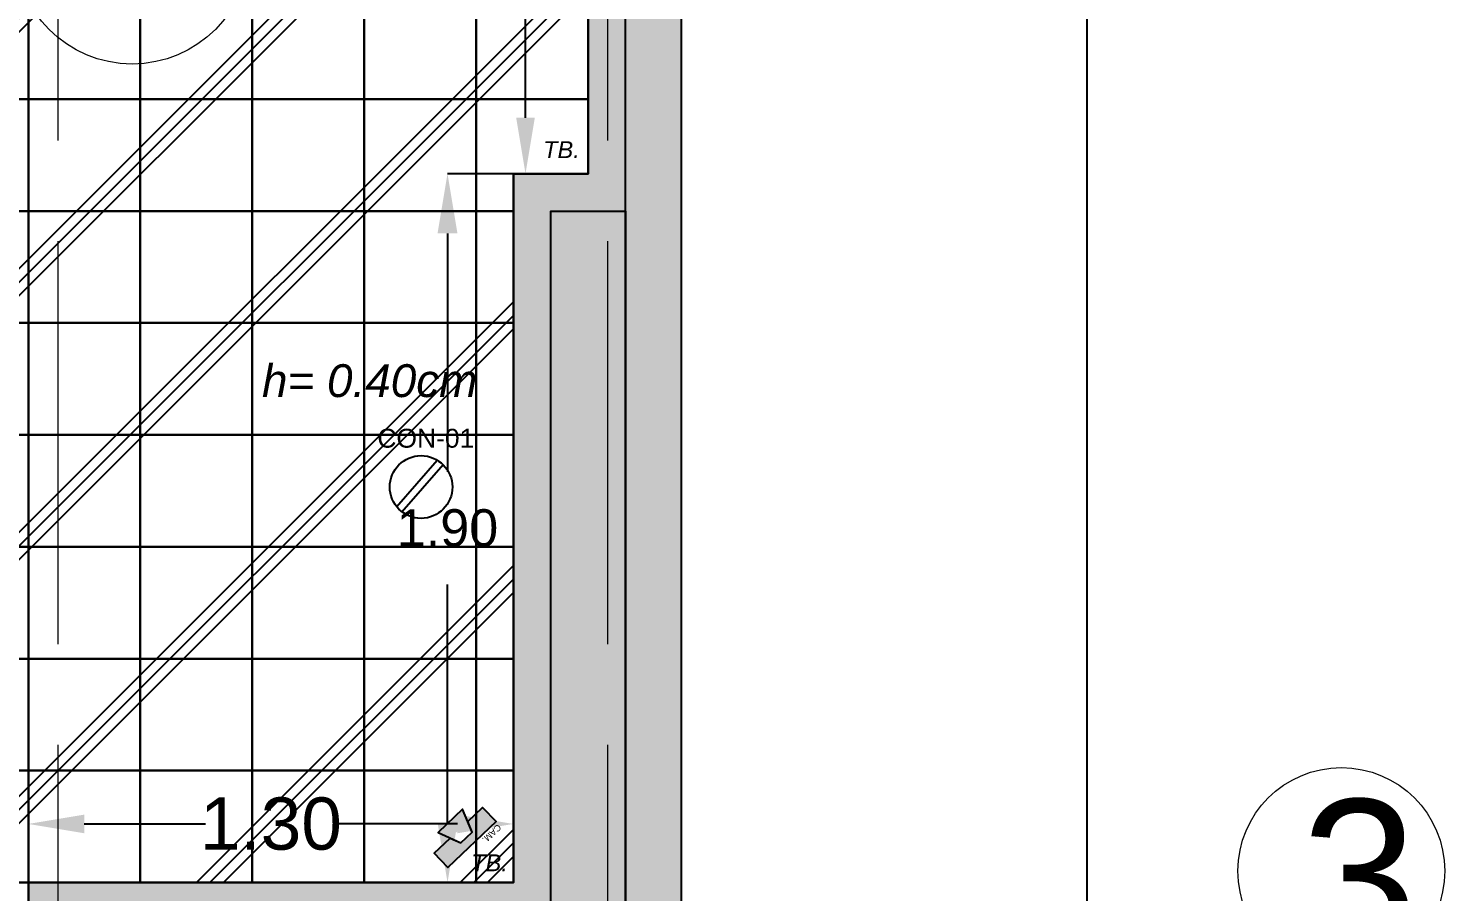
# Model space of a CAD drawing. Header units: millimetres. Extents: x 10930 to 21977, y 3767 to 7635.
# Drawn here: x 10978.032 to 10981.828, y 3816.173 to 3818.488 of the extents above; entities that cross this region are included whole.
import ezdxf

# ---------------------------------------------------------------- set-up
doc = ezdxf.new("R2010")
doc.units = ezdxf.units.MM
doc.linetypes.add('ACAD_ISO02W100', pattern=[15, 12, -3])
for name, color, linetype, lineweight in [('CONTACTOS', 40, 'Continuous', 18), ('COTAS', 161, 'ACAD_ISO02W100', 20), ('LAM-Imagenes EXT', 251, 'Continuous', 18), ('MURO TABLAROKA', 253, 'Continuous', 25), ('PLAFON', 151, 'Continuous', 25)]:
    doc.layers.add(name, color=color, linetype=linetype, lineweight=lineweight)
for name, color, linetype in [('IMAGENES', 191, 'Continuous'), ('LOCALES COLINDANTES', 50, 'Continuous'), ('MEDIDAS.', 75, 'Continuous'), ('MUROS - ARQ.', 251, 'Continuous'), ('MUROS ACABADO.', 201, 'Continuous'), ('PISO PATIO DE SERVICIO', 132, 'Continuous'), ('PISO PATIO PUBLICO', 142, 'Continuous'), ('SEGURIDAD', 190, 'Continuous')]:
    doc.layers.add(name, color=color, linetype=linetype)
doc.styles.get("Standard").update_dxf_attribs({"font": 'arial.ttf'})
doc.dimstyles.get("Standard").update_dxf_attribs({"dimtxt": 0.15, "dimasz": 0.18, "dimexe": 0.18, "dimexo": 0.0625, "dimgap": 0.09, "dimtad": 0, "dimtih": 1, "dimtoh": 1, "dimzin": 0, "dimdsep": 46, "dimtxsty": 'Standard', "dimblk2": 'ARCHTICK', "dimcen": 0.09, "dimadec": 0, "dimazin": 0, "dimtfac": 1, "dimtofl": 0, "dimtmove": 0, "dimatfit": 3, "dimfxl": 1, "dimtolj": 1, "dimtzin": 0, "dimarcsym": 0})

# ---------------------------------------------------------------- blocks, each defined once
blk = doc.blocks.new('*D51')
at = {"layer": 'Defpoints', "color": 0, "transparency": 16777216}
for p in [(10978.03208906839, 3816.355000869027), (10978.03208906839, 3816.198022545259), (10979.33208906838, 3816.198022545259)]:
    blk.add_point(p, dxfattribs=at)
at = {"layer": 'MEDIDAS.', "color": 0, "lineweight": -2, "transparency": 16777216}
for p, q in [((10978.03208906839, 3816.198022545259), (10978.03208906839, 3816.355000869027)), ((10978.18208906838, 3816.355000869027), (10978.50708906839, 3816.355000869027)), ((10979.18208906838, 3816.355000869027), (10978.85708906838, 3816.355000869027)), ((10979.33208906838, 3816.198022545259), (10979.33208906838, 3816.355000869027))]:
    blk.add_line(p, q, dxfattribs=at)
at = {"layer": 'MEDIDAS.', "color": 0, "transparency": 16777216}
for points in [[(10978.18208906838, 3816.380000869027), (10978.18208906838, 3816.330000869027), (10978.03208906839, 3816.355000869027)], [(10979.18208906838, 3816.380000869027), (10979.18208906838, 3816.330000869027), (10979.33208906838, 3816.355000869027)]]:
    blk.add_solid(points, dxfattribs=at)
at = {"layer": 'MEDIDAS.', "color": 0, "transparency": 16777216, "insert": (10978.68208906838, 3816.355000869027), "char_height": 0.14, "attachment_point": 5}
blk.add_mtext('\\A1;1.30', dxfattribs=at)
blk = doc.blocks.new('_ArchTick')
at = {"color": 0, "linetype": 'ByBlock', "const_width": 0.15}
blk.add_lwpolyline([(-0.5, -0.5), (0.5, 0.5)], dxfattribs=at)
blk = doc.blocks.new('*D52')
at = {"layer": 'Defpoints', "color": 0, "transparency": 16777216}
for p in [(10979.15547168756, 3818.098022545259), (10979.33208906838, 3818.098022545259), (10979.33208906838, 3816.198022545259)]:
    blk.add_point(p, dxfattribs=at)
at = {"layer": 'MEDIDAS.', "color": 0, "lineweight": -2, "transparency": 16777216}
for p, q in [((10979.33208906838, 3818.098022545259), (10979.15547168756, 3818.098022545259)), ((10979.15547168756, 3817.93802254526), (10979.15547168756, 3817.299079844031)), ((10979.15547168756, 3816.358022545259), (10979.15547168756, 3816.996965246487)), ((10979.33208906838, 3816.198022545259), (10979.15547168756, 3816.198022545259))]:
    blk.add_line(p, q, dxfattribs=at)
at = {"layer": 'MEDIDAS.', "color": 0, "transparency": 16777216}
for points in [[(10979.12880502089, 3817.93802254526), (10979.18213835423, 3817.93802254526), (10979.15547168756, 3818.098022545259)], [(10979.12880502089, 3816.358022545259), (10979.18213835423, 3816.358022545259), (10979.15547168756, 3816.198022545259)]]:
    blk.add_solid(points, dxfattribs=at)
at = {"layer": 'MEDIDAS.', "color": 0, "transparency": 16777216, "insert": (10979.15547168756, 3817.148022545261), "char_height": 0.1, "attachment_point": 5}
blk.add_mtext('\\A1;1.90', dxfattribs=at)
blk = doc.blocks.new('*D53')
at = {"layer": 'Defpoints', "color": 0, "transparency": 16777216}
for p in [(10979.53208906839, 3819.99802254526), (10979.36447630925, 3818.098022545259), (10979.53208906839, 3818.098022545259)]:
    blk.add_point(p, dxfattribs=at)
at = {"layer": 'MEDIDAS.', "color": 0, "lineweight": -2, "transparency": 16777216}
for p, q in [((10979.53208906839, 3819.99802254526), (10979.36447630925, 3819.99802254526)), ((10979.36447630925, 3819.848022545259), (10979.36447630925, 3819.189079844032)), ((10979.36447630925, 3818.24802254526), (10979.36447630925, 3818.906965246488)), ((10979.53208906839, 3818.098022545259), (10979.36447630925, 3818.098022545259))]:
    blk.add_line(p, q, dxfattribs=at)
at = {"layer": 'MEDIDAS.', "color": 0, "transparency": 16777216}
for points in [[(10979.33947630925, 3819.848022545259), (10979.38947630925, 3819.848022545259), (10979.36447630925, 3819.99802254526)], [(10979.33947630925, 3818.24802254526), (10979.38947630925, 3818.24802254526), (10979.36447630925, 3818.098022545259)]]:
    blk.add_solid(points, dxfattribs=at)
at = {"layer": 'MEDIDAS.', "color": 0, "transparency": 16777216, "insert": (10979.36447630925, 3819.048022545262), "char_height": 0.1, "attachment_point": 5}
blk.add_mtext('\\A1;1.90', dxfattribs=at)
blk = doc.blocks.new('*D69')
at = {"layer": 'Defpoints', "color": 0, "transparency": 16777216}
for p in [(10979.63208906838, 3821.568022545259), (10979.63208906838, 3796.039019220638), (10980.86860940793, 3796.039019220638)]:
    blk.add_point(p, dxfattribs=at)
at = {"layer": 'MEDIDAS.', "color": 0, "lineweight": -2, "transparency": 16777216}
for p, q in [((10979.63208906838, 3821.568022545259), (10980.86860940793, 3821.568022545259)), ((10980.86860940793, 3821.388022545259), (10980.86860940793, 3809.14897790887)), ((10980.86860940793, 3796.219019220638), (10980.86860940793, 3808.458063857028)), ((10979.63208906838, 3796.039019220638), (10980.86860940793, 3796.039019220638))]:
    blk.add_line(p, q, dxfattribs=at)
at = {"layer": 'MEDIDAS.', "color": 0, "transparency": 16777216}
for points in [[(10980.83860940793, 3821.388022545259), (10980.89860940793, 3821.388022545259), (10980.86860940793, 3821.568022545259)], [(10980.83860940793, 3796.219019220638), (10980.89860940793, 3796.219019220638), (10980.86860940793, 3796.039019220638)]]:
    blk.add_solid(points, dxfattribs=at)
at = {"layer": 'MEDIDAS.', "color": 0, "transparency": 16777216, "insert": (10980.86860940793, 3808.803520882951), "char_height": 0.5, "attachment_point": 5}
blk.add_mtext('\\A1;25.53', dxfattribs=at)
blk = doc.blocks.new('CONTACTO')
at = {"layer": 'CONTACTOS', "lineweight": -3}
for p, q in [((10969.12886121421, 3793.790591465705), (10969.23773872385, 3793.916297226749)), ((10969.14297541081, 3793.777847806292), (10969.25349990947, 3793.90451357441))]:
    blk.add_line(p, q, dxfattribs=at)
blk.add_circle((10969.1947033449, 3793.844097656386), 0.08405249432331706, dxfattribs=at)
at = {"layer": 'CONTACTOS', "color": 7}
blk.add_text('CON-01', height=0.05069495863470844, dxfattribs=at).set_placement((10969.07758017385, 3793.949493843344))
blk = doc.blocks.new('piso de patio de servicio')
at = {"layer": 'PISO PATIO DE SERVICIO', "color": 254}
for points in [[(10977.73208906839, 3818.298022545261), (10978.03208906839, 3818.298022545261), (10978.03208906839, 3818.598022545261), (10977.73208906839, 3818.598022545261)], [(10978.03208906839, 3818.298022545261), (10978.33208906838, 3818.298022545261), (10978.33208906838, 3818.598022545261), (10978.03208906839, 3818.598022545261)], [(10978.33208906838, 3818.298022545261), (10978.63208906838, 3818.298022545261), (10978.63208906838, 3818.598022545261), (10978.33208906838, 3818.598022545261)], [(10978.63208906838, 3818.298022545261), (10978.93208906838, 3818.298022545261), (10978.93208906838, 3818.598022545261), (10978.63208906838, 3818.598022545261)], [(10978.93208906838, 3818.298022545261), (10979.23208906838, 3818.298022545261), (10979.23208906838, 3818.598022545261), (10978.93208906838, 3818.598022545261)], [(10979.23208906838, 3818.298022545261), (10979.53208906838, 3818.298022545261), (10979.53208906838, 3818.598022545261), (10979.23208906838, 3818.598022545261)], [(10977.73208906839, 3817.99802254526), (10978.03208906839, 3817.99802254526), (10978.03208906839, 3818.298022545261), (10977.73208906839, 3818.298022545261)], [(10978.03208906839, 3817.99802254526), (10978.33208906838, 3817.99802254526), (10978.33208906838, 3818.298022545261), (10978.03208906839, 3818.298022545261)], [(10978.33208906838, 3817.99802254526), (10978.63208906838, 3817.99802254526), (10978.63208906838, 3818.298022545261), (10978.33208906838, 3818.298022545261)], [(10978.63208906838, 3817.99802254526), (10978.93208906838, 3817.99802254526), (10978.93208906838, 3818.298022545261), (10978.63208906838, 3818.298022545261)], [(10978.93208906838, 3817.99802254526), (10979.23208906838, 3817.99802254526), (10979.23208906838, 3818.298022545261), (10978.93208906838, 3818.298022545261)], [(10977.73208906839, 3817.69802254526), (10978.03208906839, 3817.69802254526), (10978.03208906839, 3817.99802254526), (10977.73208906839, 3817.99802254526)], [(10978.03208906839, 3817.69802254526), (10978.33208906838, 3817.69802254526), (10978.33208906838, 3817.99802254526), (10978.03208906839, 3817.99802254526)], [(10978.33208906838, 3817.69802254526), (10978.63208906838, 3817.69802254526), (10978.63208906838, 3817.99802254526), (10978.33208906838, 3817.99802254526)], [(10978.63208906838, 3817.69802254526), (10978.93208906838, 3817.69802254526), (10978.93208906838, 3817.99802254526), (10978.63208906838, 3817.99802254526)], [(10978.93208906838, 3817.69802254526), (10979.23208906838, 3817.69802254526), (10979.23208906838, 3817.99802254526), (10978.93208906838, 3817.99802254526)], [(10979.23208906838, 3817.69802254526), (10979.33208906838, 3817.69802254526), (10979.33208906838, 3817.99802254526), (10979.23208906838, 3817.99802254526)], [(10977.73208906839, 3817.39802254526), (10978.03208906839, 3817.39802254526), (10978.03208906839, 3817.69802254526), (10977.73208906839, 3817.69802254526)], [(10978.03208906839, 3817.39802254526), (10978.33208906838, 3817.39802254526), (10978.33208906838, 3817.69802254526), (10978.03208906839, 3817.69802254526)], [(10978.33208906838, 3817.39802254526), (10978.63208906838, 3817.39802254526), (10978.63208906838, 3817.69802254526), (10978.33208906838, 3817.69802254526)], [(10978.63208906838, 3817.39802254526), (10978.93208906838, 3817.39802254526), (10978.93208906838, 3817.69802254526), (10978.63208906838, 3817.69802254526)], [(10978.93208906838, 3817.39802254526), (10979.23208906838, 3817.39802254526), (10979.23208906838, 3817.69802254526), (10978.93208906838, 3817.69802254526)], [(10979.23208906838, 3817.39802254526), (10979.33208906838, 3817.39802254526), (10979.33208906838, 3817.69802254526), (10979.23208906838, 3817.69802254526)], [(10977.73208906839, 3817.09802254526), (10978.03208906839, 3817.09802254526), (10978.03208906839, 3817.39802254526), (10977.73208906839, 3817.39802254526)], [(10978.03208906839, 3817.09802254526), (10978.33208906838, 3817.09802254526), (10978.33208906838, 3817.39802254526), (10978.03208906839, 3817.39802254526)], [(10978.33208906838, 3817.09802254526), (10978.63208906838, 3817.09802254526), (10978.63208906838, 3817.39802254526), (10978.33208906838, 3817.39802254526)], [(10978.63208906838, 3817.09802254526), (10978.93208906838, 3817.09802254526), (10978.93208906838, 3817.39802254526), (10978.63208906838, 3817.39802254526)], [(10978.93208906838, 3817.09802254526), (10979.23208906838, 3817.09802254526), (10979.23208906838, 3817.39802254526), (10978.93208906838, 3817.39802254526)], [(10979.23208906838, 3817.09802254526), (10979.33208906838, 3817.09802254526), (10979.33208906838, 3817.39802254526), (10979.23208906838, 3817.39802254526)], [(10977.73208906839, 3816.79802254526), (10978.03208906839, 3816.79802254526), (10978.03208906839, 3817.09802254526), (10977.73208906839, 3817.09802254526)], [(10978.03208906839, 3816.79802254526), (10978.33208906838, 3816.79802254526), (10978.33208906838, 3817.09802254526), (10978.03208906839, 3817.09802254526)], [(10978.33208906838, 3816.79802254526), (10978.63208906838, 3816.79802254526), (10978.63208906838, 3817.09802254526), (10978.33208906838, 3817.09802254526)], [(10978.63208906838, 3816.79802254526), (10978.93208906838, 3816.79802254526), (10978.93208906838, 3817.09802254526), (10978.63208906838, 3817.09802254526)], [(10978.93208906838, 3816.79802254526), (10979.23208906838, 3816.79802254526), (10979.23208906838, 3817.09802254526), (10978.93208906838, 3817.09802254526)], [(10979.23208906838, 3816.79802254526), (10979.33208906838, 3816.79802254526), (10979.33208906838, 3817.09802254526), (10979.23208906838, 3817.09802254526)], [(10977.73208906839, 3816.49802254526), (10978.03208906839, 3816.49802254526), (10978.03208906839, 3816.79802254526), (10977.73208906839, 3816.79802254526)], [(10978.03208906839, 3816.49802254526), (10978.33208906838, 3816.49802254526), (10978.33208906838, 3816.79802254526), (10978.03208906839, 3816.79802254526)], [(10978.33208906838, 3816.49802254526), (10978.63208906838, 3816.49802254526), (10978.63208906838, 3816.79802254526), (10978.33208906838, 3816.79802254526)], [(10978.63208906838, 3816.49802254526), (10978.93208906838, 3816.49802254526), (10978.93208906838, 3816.79802254526), (10978.63208906838, 3816.79802254526)], [(10978.93208906838, 3816.49802254526), (10979.23208906838, 3816.49802254526), (10979.23208906838, 3816.79802254526), (10978.93208906838, 3816.79802254526)], [(10979.23208906838, 3816.49802254526), (10979.33208906838, 3816.49802254526), (10979.33208906838, 3816.79802254526), (10979.23208906838, 3816.79802254526)], [(10977.73208906839, 3816.198022545259), (10978.03208906839, 3816.198022545259), (10978.03208906839, 3816.49802254526), (10977.73208906839, 3816.49802254526)], [(10978.03208906839, 3816.198022545259), (10978.33208906838, 3816.198022545259), (10978.33208906838, 3816.49802254526), (10978.03208906839, 3816.49802254526)], [(10978.33208906838, 3816.198022545259), (10978.63208906838, 3816.198022545259), (10978.63208906838, 3816.49802254526), (10978.33208906838, 3816.49802254526)], [(10978.63208906838, 3816.198022545259), (10978.93208906838, 3816.198022545259), (10978.93208906838, 3816.49802254526), (10978.63208906838, 3816.49802254526)], [(10978.93208906838, 3816.198022545259), (10979.23208906838, 3816.198022545259), (10979.23208906838, 3816.49802254526), (10978.93208906838, 3816.49802254526)], [(10979.23208906838, 3816.198022545259), (10979.33208906838, 3816.198022545259), (10979.33208906838, 3816.49802254526), (10979.23208906838, 3816.49802254526)], [(10977.73208906839, 3815.898022545259), (10978.03208906839, 3815.898022545259), (10978.03208906839, 3816.198022545259), (10977.73208906839, 3816.198022545259)]]:
    blk.add_lwpolyline(points, close=True, dxfattribs=at)
blk.add_lwpolyline([(10979.53208906838, 3818.098022545259), (10979.53208906838, 3818.298022545261), (10979.23208906838, 3818.298022545261), (10979.23208906838, 3817.99802254526), (10979.33208906838, 3817.99802254526)], dxfattribs=at)
at = {"layer": 'PISO PATIO PUBLICO', "color": 254}
blk.add_lwpolyline([(10979.33208906838, 3817.99802254526), (10979.33208906838, 3818.098022545259), (10979.53208906839, 3818.098022545259), (10979.53208906838, 3818.298022545261)], dxfattribs=at)
blk = doc.blocks.new('imagen when')
at = {"layer": 'LAM-Imagenes EXT'}
h = blk.add_hatch(color=151, dxfattribs=at)
h.dxf.hatch_style = 1
edge = h.paths.add_edge_path()
edge.add_line((10952.15346621833, 3801.671163682584), (10951.85695820798, 3801.690078690679))
edge.add_line((10951.85695820798, 3801.690078690679), (10951.82679211635, 3801.39450334555))
edge.add_arc((10952.13939332548, 3801.356585862014), 0.3148924443483298, 87.43853486839163, 173.0839991758962, ccw=False)
at = {"layer": 'LAM-Imagenes EXT', "color": 151}
blk.add_lwpolyline([(10952.15346621833, 3801.671163682584), (10951.85695820798, 3801.690078690679), (10951.82679211635, 3801.39450334555, -0.3921245748608314), (10952.15346621833, 3801.671163682584, 42.03721698194761)], format="xyb", dxfattribs=at)
blk.add_circle((10952.13939332548, 3801.356585862014), 0.314892444348787, dxfattribs=at)

msp = doc.modelspace()

# ---------------------------------------------------------------- hatches: boundary and pattern name
at = {"layer": 'LOCALES COLINDANTES'}
h = msp.add_hatch(color=9, dxfattribs=at)
h.dxf.hatch_style = 1
h.paths.add_polyline_path([(10979.63208906838, 3796.039019220638), (10979.63208906838, 3821.568022545259), (10967.33669844338, 3821.568022545261), (10967.33669844338, 3796.039019220638), (10967.18669844338, 3796.039019220638), (10967.18669844338, 3821.718022545261), (10979.78208906838, 3821.718022545259), (10979.78208906838, 3796.039019220638)])
h = msp.add_hatch(color=254, dxfattribs=at)
h.dxf.hatch_style = 1
h.paths.add_polyline_path([(10979.43208906838, 3817.99802254526), (10979.63208906838, 3817.998022545259), (10979.63208906838, 3796.039019220638), (10978.09669844339, 3796.039019220638), (10978.09669844339, 3796.439019220638), (10977.69669844339, 3796.439019220638), (10977.69669844339, 3796.28490261496), (10977.57538173587, 3796.28490261496), (10977.14669844339, 3796.191371714783), (10977.14669844339, 3796.789019220637), (10977.34669844339, 3796.789019220637), (10977.34669844339, 3796.899019220637), (10977.89127367204, 3796.899019220637), (10978.09669844339, 3800.580234538075), (10978.09669844339, 3808.733022545259), (10979.04669844339, 3808.73302254526), (10979.04669844339, 3811.553022545259), (10979.12208906839, 3811.553022545259), (10979.12208906839, 3816.098022545259), (10979.43208906838, 3816.098022545259)])
at = {"layer": 'MURO TABLAROKA'}
h = msp.add_hatch(color=251, dxfattribs=at)
h.dxf.hatch_style = 1
h.paths.add_polyline_path([(10977.69669844339, 3796.039019220638), (10977.69669844339, 3796.28490261496), (10977.57538173587, 3796.28490261496), (10977.14669844339, 3796.191371714783), (10977.14669844339, 3796.789019220637), (10977.34669844339, 3796.789019220637), (10977.34669844339, 3796.899019220637), (10977.89127367204, 3796.899019220637), (10978.09669844339, 3800.580234538075), (10978.09669844339, 3808.733022545259), (10979.04669844339, 3808.73302254526), (10979.04669844339, 3811.553022545259), (10979.12208906839, 3811.553022545259), (10979.12208906839, 3816.098022545259), (10979.43208906838, 3816.098022545259), (10979.43208906838, 3817.99802254526), (10979.63208906839, 3817.99802254526), (10979.63208906838, 3821.568022545259), (10976.61409866797, 3821.56802254526), (10968.70669844339, 3818.627712147392), (10968.70669844339, 3818.521022545258), (10976.63208906839, 3821.468022545259), (10976.63208906839, 3819.99802254526), (10977.32208906839, 3819.99802254526), (10977.32208906839, 3820.01802254526), (10977.35208906839, 3820.01802254526), (10977.35208906839, 3820.11802254526), (10976.73208906839, 3820.11802254526), (10976.73208906839, 3821.468022545259), (10978.03206605081, 3821.468022545259), (10978.03206605081, 3820.020228032517), (10978.06206605081, 3820.020228032517), (10978.0620824941, 3819.99802254526), (10978.1620824941, 3819.99802254526), (10978.1620824941, 3820.01802254526), (10978.1920824941, 3820.01802254526), (10978.1920824941, 3821.468022545259), (10979.53208906839, 3821.468022545259), (10979.53208906839, 3820.118022545259), (10978.87208906839, 3820.118022545259), (10978.87208906839, 3820.01802254526), (10978.90208906839, 3820.01802254526), (10978.90208906839, 3819.99802254526), (10979.53208906839, 3819.99802254526), (10979.53208906839, 3818.098022545259), (10979.33208906838, 3818.098022545259), (10979.33208906838, 3816.198022545259), (10978.03208906839, 3816.198022545259), (10978.03208906839, 3816.098022545259), (10979.02208906838, 3816.098022545259), (10979.02208906838, 3811.653022545259), (10978.94669844339, 3811.653022545259), (10978.94669844339, 3808.833022545259), (10978.09669844339, 3808.833022545259), (10978.09669844339, 3812.533022545259), (10977.66169848133, 3813.598050093669), (10977.13169848133, 3813.598050093669), (10977.13169848133, 3814.448050093669), (10978.21169844339, 3814.448022545259), (10978.21169844339, 3814.548022545259), (10977.04169844339, 3814.548022545259), (10977.04169844339, 3814.513022545259), (10977.02669844339, 3814.513022545259), (10977.02669844339, 3812.633022545259), (10977.39669844339, 3812.633022545259), (10977.39669844339, 3812.533022545259), (10977.99669844339, 3812.533022545259), (10977.99669844339, 3800.583022545259), (10977.79669844339, 3796.999019220637), (10977.24669844339, 3796.999019220637), (10977.24669844339, 3796.889019220637), (10977.14669844339, 3796.889019220637), (10977.14669844339, 3796.939019220637), (10977.04669844339, 3796.939019220637), (10977.04669844339, 3796.039019220637), (10977.14669844339, 3796.039019220637), (10977.14669844339, 3796.089019220638), (10977.59669844339, 3796.187201038819), (10977.59669844339, 3796.039019220638)])
at = {"layer": 'PLAFON'}
h = msp.add_hatch(dxfattribs=at)
h.set_pattern_fill('JIS_RC_10', color=142, scale=0.05)
h.set_pattern_definition([(45, (0, 0), (-0.3535533905932737, 0.3535533905932738), []), (45, (0.03625, 0), (-0.3535533905932737, 0.3535533905932738), []), (45, (0.0725, 0), (-0.3535533905932737, 0.3535533905932738), [])])
h.paths.add_polyline_path([(10976.63208906839, 3821.468022545259), (10968.70669844339, 3818.521022545258), (10967.43669844339, 3818.521022545258), (10967.43669844339, 3815.681022545258), (10967.45669844339, 3815.681022545258), (10967.45669844339, 3815.081022545258), (10968.40669844339, 3815.081022545258), (10968.40669844339, 3815.681022545258), (10973.40669844339, 3815.681022545258), (10973.40669844338, 3816.281022545258), (10974.60669844339, 3816.281022545258), (10974.60669844339, 3815.681022545259), (10977.12669844339, 3815.681022545259), (10977.12669844339, 3815.096022545259), (10977.04169844339, 3815.096022545259), (10977.04169844339, 3815.131022545258), (10977.02669844339, 3815.131022545258), (10977.02669844339, 3814.513022545259), (10977.04169844339, 3814.513022545259), (10977.04169844339, 3814.548022545259), (10978.21169844339, 3814.548022545259), (10978.21169844339, 3814.448022545259), (10977.13169848133, 3814.448050093669), (10977.13169848133, 3813.598050093669), (10977.66169848133, 3813.598050093669), (10978.09669844339, 3812.533022545259), (10978.09669844339, 3808.833022545259), (10978.94669844339, 3808.833022545259), (10978.94669844339, 3811.653022545259), (10979.02208906838, 3811.653022545259), (10979.02208906838, 3816.098022545259), (10978.03208906839, 3816.098022545259), (10978.03208906839, 3816.198022545259), (10979.33208906838, 3816.198022545259), (10979.33208906838, 3818.098022545259), (10979.53208906839, 3818.098022545259), (10979.53208906839, 3819.99802254526), (10978.90208906839, 3819.99802254526), (10978.90208906839, 3820.01802254526), (10978.87208906839, 3820.01802254526), (10978.87208906839, 3820.118022545259), (10979.53208906839, 3820.118022545259), (10979.53208906839, 3821.468022545259), (10978.1920824941, 3821.468022545259), (10978.1920824941, 3820.01802254526), (10978.1620824941, 3820.01802254526), (10978.1620824941, 3819.99802254526), (10978.0620824941, 3819.99802254526), (10978.0620824941, 3820.020228032517), (10978.03206605081, 3820.020228032517), (10978.03206605081, 3821.468022545259), (10976.73208906839, 3821.468022545259), (10976.73208906839, 3820.11802254526), (10977.35208906839, 3820.11802254526), (10977.35208906839, 3820.01802254526), (10977.32208906839, 3820.01802254526), (10977.32208906839, 3819.99802254526), (10976.63208906839, 3819.99802254526)])
at = {"layer": 'SEGURIDAD'}
h = msp.add_hatch(color=253, dxfattribs=at)
h.dxf.hatch_style = 1
h.paths.add_polyline_path([(10979.22163720179, 3816.333233149192), (10979.19568145582, 3816.394203667493), (10979.13002546731, 3816.331751461136), (10979.19106983021, 3816.304157358215)])
edge = h.paths.add_edge_path()
edge.add_line((10979.20962306326, 3816.361454578619), (10979.24934457455, 3816.399237819362))
edge.add_line((10979.24934457455, 3816.399237819362), (10979.28553056255, 3816.361195499472))
edge.add_line((10979.28553056255, 3816.361195499472), (10979.15623656889, 3816.238210599593))
edge.add_line((10979.15623656888, 3816.238210599593), (10979.12005058089, 3816.276252919483))
edge.add_line((10979.12005058089, 3816.276252919483), (10979.16281422032, 3816.316929843178))
h = msp.add_hatch(color=253, dxfattribs=at)
h.dxf.hatch_style = 1
h.paths.add_polyline_path([(10979.20962306326, 3816.361454578619), (10979.24934457455, 3816.399237819362), (10979.28553056255, 3816.361195499472), (10979.15623656888, 3816.238210599593), (10979.12005058089, 3816.276252919483), (10979.16281422032, 3816.316929843178), (10979.19106983021, 3816.304157358215), (10979.22163720179, 3816.333233149192)])

# ---------------------------------------------------------------- linework, layer by layer
at = {"layer": 'COTAS', "color": 10, "linetype": 'ACAD_ISO02W100', "ltscale": 0.09}
for p, q in [((10978.11119961886, 3823.317298668303), (10978.11119961886, 3794.923233006967)), ((10979.58437215024, 3823.317298668303), (10979.58437215024, 3794.923233006967))]:
    msp.add_line(p, q, dxfattribs=at)
at = {"layer": 'COTAS', "color": 142}
msp.add_circle((10981.55095937783, 3816.228902909813), 0.2769469963271211, dxfattribs=at)
at = {"layer": 'LOCALES COLINDANTES', "color": 2}
msp.add_lwpolyline([(10979.63208906838, 3796.039019220638), (10979.63208906838, 3821.568022545259), (10967.33669844338, 3821.568022545261), (10967.33669844338, 3796.039019220638), (10967.18669844338, 3796.039019220638), (10967.18669844338, 3821.718022545261), (10979.78208906838, 3821.718022545259), (10979.78208906838, 3796.039019220638)], close=True, dxfattribs=at)
at = {"layer": 'LOCALES COLINDANTES', "color": 9}
msp.add_lwpolyline([(10979.63208906838, 3796.039019220638), (10979.63208906838, 3821.568022545259), (10967.33669844338, 3821.568022545261), (10967.33669844338, 3796.039019220638), (10967.18669844338, 3796.039019220638), (10967.18669844338, 3821.718022545261), (10979.78208906838, 3821.718022545259), (10979.78208906838, 3796.039019220638)], close=True, dxfattribs=at)
at = {"layer": 'LOCALES COLINDANTES', "color": 254}
msp.add_lwpolyline([(10979.43208906838, 3817.99802254526), (10979.63208906838, 3817.998022545259), (10979.63208906838, 3796.039019220638), (10978.09669844339, 3796.039019220638), (10978.09669844339, 3796.439019220638), (10977.69669844339, 3796.439019220638), (10977.69669844339, 3796.28490261496), (10977.57538173587, 3796.28490261496), (10977.14669844339, 3796.191371714783), (10977.14669844339, 3796.789019220637), (10977.34669844339, 3796.789019220637), (10977.34669844339, 3796.899019220637), (10977.89127367204, 3796.899019220637), (10978.09669844339, 3800.580234538075), (10978.09669844339, 3808.733022545259), (10979.04669844339, 3808.73302254526), (10979.04669844339, 3811.553022545259), (10979.12208906839, 3811.553022545259), (10979.12208906839, 3816.098022545259), (10979.43208906838, 3816.098022545259), (10979.43208906838, 3817.99802254526)], dxfattribs=at)
at = {"layer": 'MURO TABLAROKA', "color": 251}
for points in [[(10979.12208906839, 3811.553022545259), (10979.12208906839, 3816.098022545259), (10979.43208906838, 3816.098022545259), (10979.43208906838, 3817.99802254526), (10979.63208906839, 3817.99802254526), (10979.63208906838, 3821.568022545259), (10976.61409866797, 3821.56802254526), (10968.70669844339, 3818.627712147392)], [(10979.53208906839, 3821.468022545259), (10979.53208906839, 3820.118022545259), (10978.87208906839, 3820.118022545259), (10978.87208906839, 3820.01802254526), (10978.90208906839, 3820.01802254526), (10978.90208906839, 3819.99802254526), (10979.53208906839, 3819.99802254526), (10979.53208906839, 3818.098022545259), (10979.33208906838, 3818.098022545259), (10979.33208906838, 3816.198022545259), (10978.03208906839, 3816.198022545259), (10978.03208906839, 3816.098022545259), (10979.02208906838, 3816.098022545259), (10979.02208906838, 3811.653022545259)]]:
    msp.add_lwpolyline(points, dxfattribs=at)
at = {"layer": 'MUROS - ARQ.', "color": 251}
for points in [[(10979.12208906839, 3811.553022545259), (10979.12208906839, 3814.548022545259), (10979.12208906839, 3816.098022545259), (10979.43208906838, 3816.098022545259), (10979.43208906838, 3817.99802254526), (10979.63208906839, 3817.998022545259), (10979.63208906839, 3819.99802254526), (10979.63208906838, 3821.568022545259), (10976.61409866797, 3821.56802254526), (10968.70669844339, 3818.627712147392)], [(10979.53208906839, 3821.468022545259), (10979.53208906839, 3820.118022545259), (10978.87208906839, 3820.118022545259), (10978.87208906839, 3820.01802254526), (10978.90208906839, 3820.01802254526), (10978.90208906839, 3819.99802254526), (10979.53208906839, 3819.99802254526), (10979.53208906839, 3818.098022545259), (10979.33208906838, 3818.098022545259), (10979.33208906838, 3816.198022545259), (10978.03208906839, 3816.198022545259), (10978.03208906839, 3816.098022545259), (10979.02208906838, 3816.098022545259), (10979.02208906838, 3814.548022545259), (10979.02208906838, 3811.653022545259)]]:
    msp.add_lwpolyline(points, dxfattribs=at)
at = {"layer": 'PLAFON', "color": 7, "true_color": 0xeaeff1}
msp.add_lwpolyline([(10979.02208906838, 3811.653022545259), (10979.02208906838, 3816.098022545259), (10978.03208906839, 3816.098022545259), (10978.03208906839, 3816.198022545259), (10979.33208906838, 3816.198022545259), (10979.33208906838, 3818.098022545259), (10979.53208906839, 3818.098022545259), (10979.53208906839, 3819.99802254526), (10978.90208906839, 3819.99802254526), (10978.90208906839, 3820.01802254526), (10978.87208906839, 3820.01802254526), (10978.87208906839, 3820.118022545259), (10979.53208906839, 3820.118022545259), (10979.53208906839, 3821.468022545259)], dxfattribs=at)
at = {"layer": 'SEGURIDAD', "color": 6}
for points in [[(10979.20962306326, 3816.361454578619), (10979.24934457455, 3816.399237819362), (10979.28553056255, 3816.361195499472), (10979.15623656888, 3816.238210599593), (10979.12005058089, 3816.276252919483), (10979.16281422032, 3816.316929843178), (10979.19106983021, 3816.304157358215), (10979.22163720179, 3816.333233149192)], [(10979.22163720179, 3816.333233149192), (10979.19568145582, 3816.394203667493), (10979.13002546731, 3816.331751461136), (10979.19106983021, 3816.304157358215)]]:
    msp.add_lwpolyline(points, close=True, dxfattribs=at)

# ---------------------------------------------------------------- block references
at = {"layer": 'CONTACTOS'}
msp.add_blockref('CONTACTO', (9.889955830180043, 23.41413564681989), dxfattribs=at)
at = {"layer": 'IMAGENES', "color": 5, "rotation": 312.7420127237568}
msp.add_blockref('imagen when', (753.3300441206266, 9282.171270470742), dxfattribs=at)
at = {"layer": 'PISO PATIO PUBLICO'}
msp.add_blockref('piso de patio de servicio', (0, 0), dxfattribs=at)

# ---------------------------------------------------------------- texts
at = {"layer": 'CONTACTOS', "color": 7, "insert": (10978.65835815057, 3817.587277110838), "char_height": 0.08796284966975607, "attachment_point": 1}
msp.add_mtext_dynamic_manual_height_columns('{\\fArial|b0|i1|c0|p34;\\C230;h= 0.40cm}', width=1.882024178065194, gutter_width=12.5, heights=[0], dxfattribs=at)
at = {"layer": 'COTAS', "color": 142, "insert": (10981.44273232939, 3816.420647749221), "char_height": 0.4015109119098613, "attachment_point": 1}
msp.add_mtext('3', dxfattribs=at)
at = {"layer": 'MUROS ACABADO.', "color": 10, "char_height": 0.04515687790330214, "attachment_point": 1}
for insert in [(10979.41178396741, 3818.185070166773), (10979.21896639667, 3816.273358786275)]:
    msp.add_mtext_dynamic_manual_height_columns('{\\fArial|b0|i1|c0|p34;TB.}', width=3.702998878402042, gutter_width=12.5, heights=[0], dxfattribs=dict(at, insert=insert))
at = {"layer": 'SEGURIDAD', "color": 7}
msp.add_text('CAM.', height=0.01689808261348559, rotation=223.5674223090649, dxfattribs=at).set_placement((10979.28981397801, 3816.355695788259))

# ---------------------------------------------------------------- dimensions: what is measured, and where the dimension line sits
at = {"layer": 'MEDIDAS.'}
for base, p1, p2, override, picture, middle in [((10980.86860940793, 3796.039019220638), (10979.63208906838, 3821.568022545259), (10979.63208906838, 3796.039019220638), {"dimtxt": 0.5, "dimexe": 0, "dimexo": 0}, '*D69', (10980.86860940793, 3808.803520882951)), ((10979.36447630925, 3818.098022545259), (10979.53208906839, 3819.99802254526), (10979.53208906839, 3818.098022545259), {"dimtxt": 0.1, "dimasz": 0.15, "dimexe": 0, "dimexo": 0}, '*D53', (10979.36447630925, 3819.048022545262)), ((10979.15547168756, 3818.098022545259), (10979.33208906838, 3816.198022545259), (10979.33208906838, 3818.098022545259), {"dimtxt": 0.1, "dimasz": 0.16, "dimexe": 0, "dimexo": 0, "dimgap": 0.1}, '*D52', (10979.15547168756, 3817.148022545261))]:
    dim = msp.add_linear_dim(base=base, p1=p1, p2=p2, angle=90, dimstyle='Standard', override=override, dxfattribs=at)
    dim.commit()
    dim.dimension.update_dxf_attribs({"geometry": picture, "text_midpoint": middle, "dimtype": 160})
at = {"layer": 'MEDIDAS.', "color": 200}
dim = msp.add_linear_dim(base=(10978.03208906839, 3816.355000869027), p1=(10979.33208906838, 3816.198022545259), p2=(10978.03208906839, 3816.198022545259), dimstyle='Standard', override={"dimtxt": 0.14, "dimasz": 0.15, "dimexe": 0, "dimexo": 0, "dimgap": 0}, dxfattribs=at)
dim.commit()
dim.dimension.update_dxf_attribs({"geometry": '*D51', "text_midpoint": (10978.68208906838, 3816.355000869027)})

doc.saveas('drawing.dxf')
